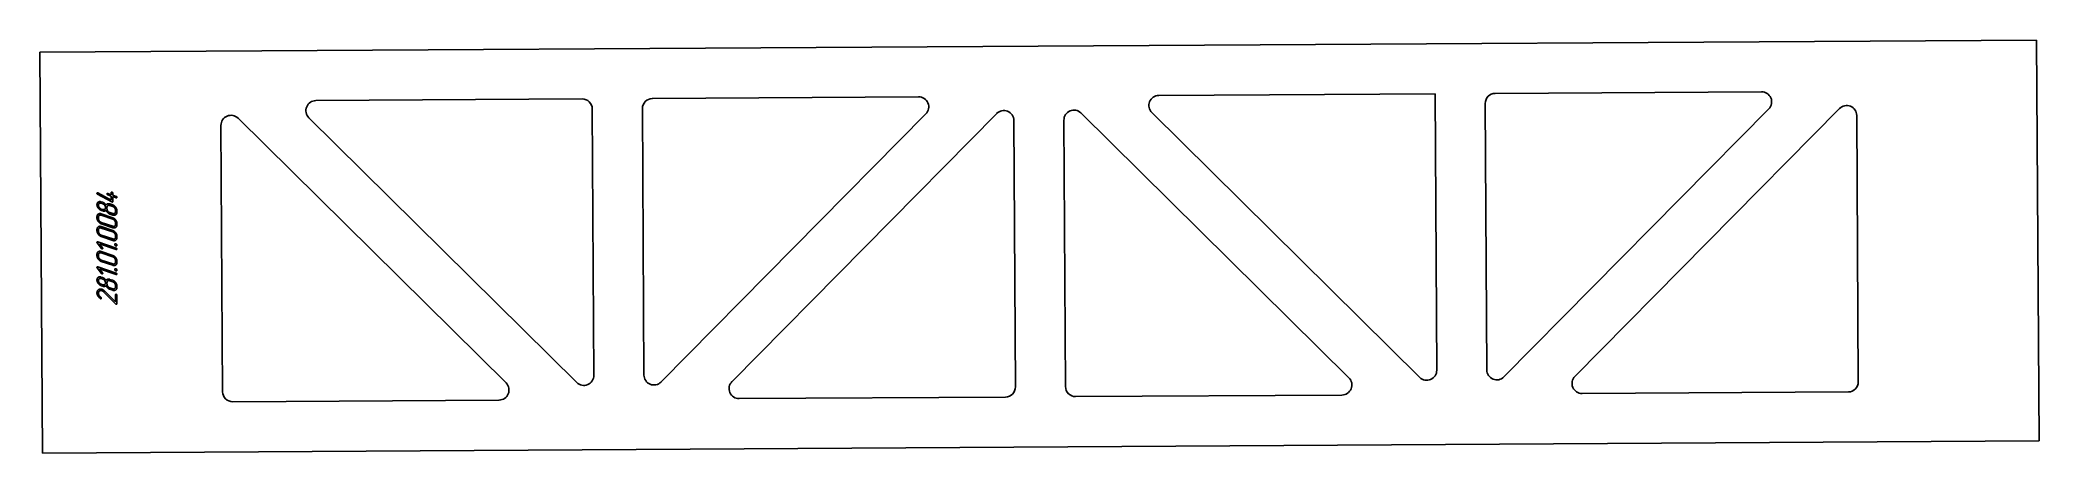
# Model space of a CAD drawing. Header units: millimetres. Extents: x 39 to 2034, y 49 to 461.
import ezdxf

# ---------------------------------------------------------------- set-up
doc = ezdxf.new("R2010")
doc.units = ezdxf.units.MM
doc.linetypes.add('K5LT_BASIC', pattern=[0])
doc.layers.add('Engraving', color=7, linetype='Continuous')

msp = doc.modelspace()

# ---------------------------------------------------------------- linework, layer by layer
at = {"color": 143, "linetype": 'K5LT_BASIC', "lineweight": 25, "true_color": 0x33acca}
for p, q in [((2031.8, 460.6), (38.7, 448.5)), ((2034.2, 60.6), (2031.8, 460.6)), ((38.7, 448.5), (41.1, 48.5)), ((580, 401.8), (314.1, 400.2)), ((915.8, 403.9), (650, 402.2)), ((1431.4, 407), (1155.5, 405.3)), ((1433, 131.1), (1431.4, 407)), ((1757.2, 409), (1491.4, 407.4)), ((503.9, 118.4), (236.4, 382.7)), ((307.1, 383.1), (574.6, 118.8)), ((591.6, 126), (590, 391.9)), ((640, 392.2), (641.6, 126.3)), ((658.7, 119.4), (923, 386.8)), ((993.7, 387.3), (729.5, 119.8)), ((1012.4, 114.4), (1010.8, 380.3)), ((1060.8, 380.6), (1062.4, 114.7)), ((1345.3, 123.5), (1077.8, 387.8)), ((1148.5, 388.2), (1416, 124)), ((1481.4, 397.3), (1483, 131.4)), ((1500.1, 124.5), (1764.4, 391.9)), ((1835.1, 392.4), (1570.9, 124.9)), ((1853.8, 119.6), (1852.2, 385.4)), ((219.4, 375.5), (221, 109.6)), ((231.1, 99.7), (496.9, 101.3)), ((736.6, 102.8), (1002.5, 104.4)), ((1072.5, 104.8), (1338.3, 106.4)), ((1578, 107.9), (1843.9, 109.5)), ((41.1, 48.5), (2034.2, 60.6))]:
    msp.add_line(p, q, dxfattribs=at)
for centre, start, end in [((314.2, 390.2), 90.3482, 225.3482), ((580, 391.8), 0.3482, 90.3482), ((650, 392.2), 90.3482, 180.3482), ((915.9, 393.9), 315.3482, 90.3482), ((1155.6, 395.3), 90.3482, 225.3482), ((1491.4, 397.4), 90.3482, 180.3482), ((1757.3, 399), 315.3482, 90.3482), ((229.4, 375.5), 45.3482, 180.3482), ((1000.8, 380.2), 0.3482, 135.3482), ((1070.8, 380.7), 45.3482, 180.3482), ((1842.2, 385.3), 0.3482, 135.3482), ((581.6, 126), 225.3482, 0.3482), ((651.6, 126.4), 180.3482, 315.3482), ((736.6, 112.8), 135.3482, 270.3482), ((1338.3, 116.4), 270.3482, 45.3482), ((1423, 131.1), 225.3482, 0.3482), ((1493, 131.5), 180.3482, 315.3482), ((1578, 117.9), 135.3482, 270.3482), ((231, 109.7), 180.3482, 270.3482), ((496.9, 111.3), 270.3482, 45.3482), ((1002.4, 114.4), 270.3482, 0.3482), ((1072.4, 114.8), 180.3482, 270.3482), ((1843.8, 119.5), 270.3482, 0.3482)]:
    msp.add_arc(centre, 10, start, end, dxfattribs=at)
at = {"layer": 'Engraving', "color": 143, "linetype": 'K5LT_BASIC', "lineweight": 25, "true_color": 0x33acca}
for p, q in [((95.6, 307.6), (95.8, 307.1)), ((96.2, 306.7), (110.4, 299)), ((96.5, 308), (96.3, 308.1)), ((109.8, 300.8), (96.5, 308)), ((99, 299.4), (98.2, 299.4)), ((99.4, 299.3), (99, 299.4)), ((109.8, 306.3), (106.3, 307.5)), ((106.3, 306.1), (109.8, 304.9)), ((109.8, 308.5), (109.8, 306.3)), ((109.8, 304.9), (109.8, 300.8)), ((111.3, 305.8), (111.3, 308)), ((114.8, 304.6), (111.3, 305.8)), ((111.3, 299.5), (111.3, 304.4)), ((111.3, 304.4), (114.8, 303.2)), ((95.6, 296.3), (95.6, 295.9)), ((95.6, 295.9), (95.7, 295.4)), ((95.6, 284.3), (95.6, 282.9)), ((95.7, 295.4), (95.9, 294.6)), ((97, 283.9), (97, 282.4)), ((99.9, 299.2), (99.4, 299.3)), ((101.3, 298.7), (99.9, 299.2)), ((101.3, 297.2), (99.9, 297.7)), ((99.9, 292), (101.3, 291.6)), ((99.9, 290.6), (101.3, 290.1)), ((111.3, 283.3), (99.9, 287.2)), ((111.3, 281.9), (99.9, 285.7)), ((105.6, 293.7), (105.6, 292.2)), ((111.3, 296), (108.4, 297)), ((111.3, 294.6), (108.4, 295.5)), ((108.4, 288.4), (111.3, 287.5)), ((108.4, 287), (111.3, 286)), ((110.4, 299), (110.6, 299)), ((114.1, 289.3), (114.1, 290.8)), ((115.5, 288.9), (115.5, 290.3)), ((95.6, 271.6), (95.6, 270.2)), ((97, 271.2), (97, 269.7)), ((99.9, 278.6), (111.3, 274.8)), ((99.9, 277.2), (111.3, 273.3)), ((111.3, 270.6), (99.9, 274.5)), ((111.3, 269.2), (99.9, 273)), ((99.9, 265.9), (111.3, 262.1)), ((99.9, 264.5), (111.3, 260.6)), ((114.1, 276.6), (114.1, 278.1)), ((114.1, 263.9), (114.1, 265.4)), ((115.5, 276.2), (115.5, 277.6)), ((115.5, 263.5), (115.5, 264.9)), ((95.6, 246.8), (95.6, 245.4)), ((95.8, 258.2), (100.1, 252.5)), ((114.8, 253), (96.3, 259.2)), ((97, 246.3), (97, 244.9)), ((98, 257.2), (114.8, 251.5)), ((101.1, 253.2), (98, 257.2)), ((111.3, 245.7), (99.9, 249.6)), ((111.3, 244.3), (99.9, 248.2)), ((99.9, 241.1), (111.3, 237.2)), ((99.9, 239.6), (111.3, 235.8)), ((114.1, 239.1), (114.1, 240.5)), ((115.5, 238.6), (115.5, 240)), ((95.6, 221.2), (95.6, 220.7)), ((95.6, 220.7), (95.7, 220.3)), ((95.7, 220.3), (95.9, 219.4)), ((95.8, 233.3), (100.1, 227.6)), ((114.8, 228.1), (96.3, 234.4)), ((98, 232.4), (114.8, 226.7)), ((101.1, 228.3), (98, 232.4)), ((99, 224.2), (98.2, 224.3)), ((99.4, 224.2), (99, 224.2)), ((99.9, 224), (99.4, 224.2)), ((101.3, 223.5), (99.9, 224)), ((101.3, 222.1), (99.9, 222.6)), ((111.3, 220.9), (108.4, 221.8)), ((111.3, 219.4), (108.4, 220.4)), ((99, 202.7), (99.2, 202.5)), ((99.9, 216.9), (101.3, 216.4)), ((99.9, 215.5), (101.3, 215)), ((101.5, 209.9), (102, 209.5)), ((102, 209.5), (102.6, 209.1)), ((102.6, 209.1), (114.4, 197.2)), ((114.1, 199.3), (103.4, 210)), ((105.6, 218.5), (105.6, 217.1)), ((108.4, 213.3), (111.3, 212.3)), ((108.4, 211.9), (111.3, 210.9)), ((114.1, 214.2), (114.1, 215.6)), ((114.1, 206.4), (114.1, 199.3)), ((115.5, 213.7), (115.5, 215.1)), ((115.5, 197.5), (115.5, 206))]:
    msp.add_line(p, q, dxfattribs=at)
for points in [[(95.8, 308), (95.6, 307.9), (95.6, 307.6)], [(96.3, 308.1), (96, 308.2), (95.8, 308)], [(95.8, 307.1), (95.9, 306.9), (96.2, 306.7)], [(98.2, 299.4), (97.5, 299.4), (96.9, 298.9)], [(105.7, 307.5), (105.6, 307.3), (105.6, 307.1)], [(105.6, 307.1), (105.6, 306.8), (105.8, 306.5)], [(106.3, 307.5), (105.9, 307.7), (105.7, 307.5)], [(105.8, 306.5), (106, 306.2), (106.3, 306.1)], [(110.1, 308.9), (109.8, 308.7), (109.8, 308.5)], [(110.5, 308.9), (110.3, 309), (110.1, 308.9)], [(111, 308.6), (110.8, 308.9), (110.5, 308.9)], [(111.3, 308), (111.3, 308.3), (111, 308.6)], [(111.1, 299), (111.3, 299.1), (111.3, 299.5)], [(115.3, 304.3), (115.1, 304.5), (114.8, 304.6)], [(114.8, 303.2), (115.2, 303.1), (115.3, 303.2)], [(115.5, 303.7), (115.5, 304), (115.3, 304.3)], [(115.3, 303.2), (115.5, 303.6), (115.5, 303.7)], [(96.9, 298.9), (95.6, 298.1), (95.6, 296.3)], [(96.9, 286.9), (95.6, 286.1), (95.6, 284.3)], [(95.6, 282.9), (95.6, 281.1), (96.9, 279.5)], [(95.9, 294.6), (96.2, 293.7), (96.8, 292.9)], [(96.8, 292.9), (98.2, 291.2), (99.9, 290.6)], [(99.9, 287.2), (98.1, 287.8), (96.9, 286.9)], [(96.9, 279.5), (98.2, 277.8), (99.9, 277.2)], [(97.9, 297.6), (97, 297), (97, 295.9)], [(97, 295.9), (97, 294.7), (97.9, 293.6)], [(97.9, 285.6), (97, 285), (97, 283.9)], [(97, 282.4), (97, 281.3), (97.9, 280.1)], [(99.9, 297.7), (98.7, 298.1), (97.9, 297.6)], [(97.9, 293.6), (98.7, 292.5), (99.9, 292)], [(99.9, 285.7), (98.7, 286.1), (97.9, 285.6)], [(97.9, 280.1), (98.7, 279), (99.9, 278.6)], [(103.2, 297.6), (102.4, 298.3), (101.3, 298.7)], [(103.3, 295.7), (102.5, 296.8), (101.3, 297.2)], [(101.3, 291.6), (102.5, 291.2), (103.3, 291.7)], [(101.3, 290.1), (102.3, 289.8), (103.2, 289.9)], [(104.6, 296), (104, 297), (103.2, 297.6)], [(103.2, 289.9), (104, 290.1), (104.6, 290.6)], [(104.1, 293.4), (104.1, 294.6), (103.3, 295.7)], [(103.3, 291.7), (104.1, 292.2), (104.1, 293.4)], [(106.2, 297.1), (105.1, 296.8), (104.6, 296)], [(104.6, 290.6), (105.3, 289.3), (106.3, 288.3)], [(106.4, 295.4), (105.6, 294.9), (105.6, 293.7)], [(105.6, 292.2), (105.6, 291.1), (106.4, 289.9)], [(108.4, 297), (107.2, 297.4), (106.2, 297.1)], [(106.3, 288.3), (107.3, 287.4), (108.4, 287)], [(108.4, 295.5), (107.2, 295.9), (106.4, 295.4)], [(106.4, 289.9), (107.2, 288.8), (108.4, 288.4)], [(110.6, 299), (110.9, 298.9), (111.1, 299)], [(114.3, 293.7), (113, 295.4), (111.3, 296)], [(113.3, 293.1), (112.4, 294.2), (111.3, 294.6)], [(111.3, 287.5), (112.4, 287.1), (113.2, 287.6)], [(111.3, 286), (113, 285.4), (114.3, 286.3)], [(114.3, 281), (113, 282.7), (111.3, 283.3)], [(113.3, 280.3), (112.5, 281.5), (111.3, 281.9)], [(113.2, 287.6), (114.1, 288.2), (114.1, 289.3)], [(114.1, 290.8), (114.1, 292), (113.3, 293.1)], [(114.1, 278.1), (114.1, 279.2), (113.3, 280.3)], [(115.5, 290.3), (115.5, 292.1), (114.3, 293.7)], [(114.3, 286.3), (115.5, 287.2), (115.5, 288.9)], [(115.5, 277.6), (115.5, 279.4), (114.3, 281)], [(96.9, 274.2), (95.6, 273.4), (95.6, 271.6)], [(95.6, 270.2), (95.6, 268.4), (96.9, 266.8)], [(99.9, 274.5), (98.1, 275.1), (96.9, 274.2)], [(96.9, 266.8), (98.2, 265.1), (99.9, 264.5)], [(97.9, 272.9), (97, 272.3), (97, 271.2)], [(97, 269.7), (97, 268.6), (97.9, 267.4)], [(99.9, 273), (98.7, 273.4), (97.9, 272.9)], [(97.9, 267.4), (98.7, 266.3), (99.9, 265.9)], [(111.3, 274.8), (112.4, 274.4), (113.2, 274.9)], [(111.3, 273.3), (113, 272.7), (114.3, 273.6)], [(114.3, 268.3), (113, 270), (111.3, 270.6)], [(113.3, 267.6), (112.5, 268.8), (111.3, 269.2)], [(111.3, 262.1), (112.4, 261.7), (113.2, 262.2)], [(111.3, 260.6), (113, 260), (114.3, 260.9)], [(113.2, 274.9), (114.1, 275.5), (114.1, 276.6)], [(113.2, 262.2), (114.1, 262.8), (114.1, 263.9)], [(114.1, 265.4), (114.1, 266.5), (113.3, 267.6)], [(114.3, 273.6), (115.5, 274.5), (115.5, 276.2)], [(115.5, 264.9), (115.5, 266.7), (114.3, 268.3)], [(114.3, 260.9), (115.5, 261.8), (115.5, 263.5)], [(95.8, 259.2), (95.6, 259), (95.6, 258.7)], [(95.6, 258.7), (95.6, 258.5), (95.8, 258.2)], [(96.9, 249.4), (95.6, 248.5), (95.6, 246.8)], [(95.6, 245.4), (95.6, 243.6), (96.9, 241.9)], [(96.3, 259.2), (96, 259.3), (95.8, 259.2)], [(99.9, 249.6), (98.1, 250.2), (96.9, 249.4)], [(96.9, 241.9), (98.2, 240.2), (99.9, 239.6)], [(97.9, 248), (97, 247.5), (97, 246.3)], [(97, 244.9), (97, 243.7), (97.9, 242.6)], [(99.9, 248.2), (98.7, 248.6), (97.9, 248)], [(97.9, 242.6), (98.7, 241.5), (99.9, 241.1)], [(100.1, 252.5), (100.5, 252.2), (100.6, 252.1)], [(100.6, 252.1), (100.9, 252), (101.1, 252.2)], [(101.3, 252.6), (101.3, 252.9), (101.1, 253.2)], [(101.1, 252.2), (101.3, 252.3), (101.3, 252.6)], [(114.3, 243.5), (113, 245.1), (111.3, 245.7)], [(113.3, 242.8), (112.5, 243.9), (111.3, 244.3)], [(114.1, 240.5), (114.1, 241.6), (113.3, 242.8)], [(113.7, 257.2), (113.4, 257), (113.4, 256.6)], [(113.4, 256.6), (113.4, 256), (113.8, 255.6)], [(114.5, 257.3), (114.1, 257.4), (113.7, 257.2)], [(113.8, 255.6), (114.2, 255.2), (114.5, 255.1)], [(115.5, 240), (115.5, 241.8), (114.3, 243.5)], [(115.2, 256.8), (114.8, 257.1), (114.5, 257.3)], [(114.5, 255.1), (114.9, 255), (115.2, 255.2)], [(115.3, 252.6), (115.1, 252.8), (114.8, 253)], [(114.8, 251.5), (115.2, 251.4), (115.3, 251.6)], [(115.5, 255.8), (115.5, 256.4), (115.2, 256.8)], [(115.2, 255.2), (115.5, 255.4), (115.5, 255.8)], [(115.5, 252), (115.5, 252.3), (115.3, 252.6)], [(115.3, 251.6), (115.5, 251.9), (115.5, 252)], [(95.8, 234.3), (95.6, 234.2), (95.6, 233.9)], [(95.6, 233.9), (95.6, 233.6), (95.8, 233.3)], [(96.9, 223.8), (95.6, 222.9), (95.6, 221.2)], [(96.3, 234.4), (96, 234.5), (95.8, 234.3)], [(98.2, 224.3), (97.5, 224.2), (96.9, 223.8)], [(97.9, 222.4), (97, 221.9), (97, 220.7)], [(97, 220.7), (97, 219.5), (97.9, 218.4)], [(99.9, 222.6), (98.7, 223), (97.9, 222.4)], [(100.1, 227.6), (100.5, 227.3), (100.6, 227.2)], [(100.6, 227.2), (100.9, 227.1), (101.1, 227.3)], [(101.3, 227.7), (101.3, 228), (101.1, 228.3)], [(101.1, 227.3), (101.3, 227.4), (101.3, 227.7)], [(103.2, 222.5), (102.4, 223.2), (101.3, 223.5)], [(103.3, 220.6), (102.5, 221.7), (101.3, 222.1)], [(104.6, 220.8), (104, 221.8), (103.2, 222.5)], [(104.1, 218.3), (104.1, 219.4), (103.3, 220.6)], [(106.2, 221.9), (105.1, 221.6), (104.6, 220.8)], [(106.4, 220.3), (105.6, 219.7), (105.6, 218.5)], [(108.4, 221.8), (107.2, 222.2), (106.2, 221.9)], [(108.4, 220.4), (107.2, 220.8), (106.4, 220.3)], [(111.3, 237.2), (112.4, 236.8), (113.2, 237.4)], [(111.3, 235.8), (113, 235.2), (114.3, 236.1)], [(114.3, 218.6), (113, 220.2), (111.3, 220.9)], [(113.2, 237.4), (114.1, 238), (114.1, 239.1)], [(113.7, 232.3), (113.4, 232.1), (113.4, 231.7)], [(113.4, 231.7), (113.4, 231.2), (113.8, 230.8)], [(114.5, 232.4), (114.1, 232.5), (113.7, 232.3)], [(113.8, 230.8), (114.2, 230.4), (114.5, 230.3)], [(114.3, 236.1), (115.5, 237), (115.5, 238.6)], [(115.2, 231.9), (114.8, 232.3), (114.5, 232.4)], [(114.5, 230.3), (114.9, 230.1), (115.2, 230.3)], [(115.3, 227.7), (115.1, 228), (114.8, 228.1)], [(114.8, 226.7), (115.2, 226.5), (115.3, 226.7)], [(115.5, 231), (115.5, 231.5), (115.2, 231.9)], [(115.2, 230.3), (115.5, 230.5), (115.5, 231)], [(115.5, 227.1), (115.5, 227.4), (115.3, 227.7)], [(115.3, 226.7), (115.5, 227), (115.5, 227.1)], [(97, 211.4), (95.6, 210.3), (95.6, 208.3)], [(95.6, 208.3), (95.6, 206.8), (96.4, 205.4)], [(95.9, 219.4), (96.2, 218.6), (96.8, 217.7)], [(96.4, 205.4), (97.3, 203.8), (99, 202.7)], [(96.8, 217.7), (98.2, 216), (99.9, 215.5)], [(100.5, 211.9), (98.5, 212.6), (97, 211.4)], [(97.1, 207.8), (97.1, 208.6), (97.3, 209.2)], [(97.6, 205.8), (97.1, 206.9), (97.1, 207.8)], [(97.3, 209.2), (97.6, 209.8), (98.1, 210.1)], [(99.5, 203.8), (98.2, 204.8), (97.6, 205.8)], [(97.9, 218.4), (98.7, 217.3), (99.9, 216.9)], [(98.1, 210.1), (99.1, 210.9), (100.5, 210.5)], [(99.2, 202.5), (99.6, 202.4), (99.7, 202.6)], [(99.8, 203.5), (99.7, 203.7), (99.5, 203.8)], [(99.7, 202.6), (99.9, 202.7), (99.9, 203)], [(99.9, 203), (99.9, 203.3), (99.8, 203.5)], [(101.9, 211.2), (101.2, 211.7), (100.5, 211.9)], [(100.5, 210.5), (101, 210.3), (101.5, 209.9)], [(101.3, 216.4), (102.5, 216), (103.3, 216.6)], [(101.3, 215), (102.3, 214.6), (103.2, 214.8)], [(103.4, 210), (102.5, 210.8), (101.9, 211.2)], [(103.2, 214.8), (104, 214.9), (104.6, 215.4)], [(103.3, 216.6), (104.1, 217.1), (104.1, 218.3)], [(104.6, 215.4), (105.3, 214.1), (106.3, 213.2)], [(105.6, 217.1), (105.6, 215.9), (106.4, 214.8)], [(106.3, 213.2), (107.3, 212.2), (108.4, 211.9)], [(106.4, 214.8), (107.2, 213.7), (108.4, 213.3)], [(113.3, 217.9), (112.4, 219), (111.3, 219.4)], [(111.3, 212.3), (112.4, 211.9), (113.2, 212.5)], [(111.3, 210.9), (113, 210.3), (114.3, 211.2)], [(113.2, 212.5), (114.1, 213.1), (114.1, 214.2)], [(114.1, 215.6), (114.1, 216.8), (113.3, 217.9)], [(114.3, 206.9), (114.1, 206.7), (114.1, 206.4)], [(115.5, 215.1), (115.5, 216.9), (114.3, 218.6)], [(114.3, 211.2), (115.5, 212.1), (115.5, 213.7)], [(114.8, 206.9), (114.5, 207), (114.3, 206.9)], [(115.3, 206.6), (115.1, 206.8), (114.8, 206.9)], [(115.5, 206), (115.5, 206.3), (115.3, 206.6)], [(114.4, 197.2), (114.5, 197.1), (114.7, 197)], [(114.7, 197), (115, 196.9), (115.3, 197)], [(115.3, 197), (115.5, 197.2), (115.5, 197.5)]]:
    msp.add_open_spline(points, degree=2, dxfattribs=at)

doc.saveas('drawing.dxf')
